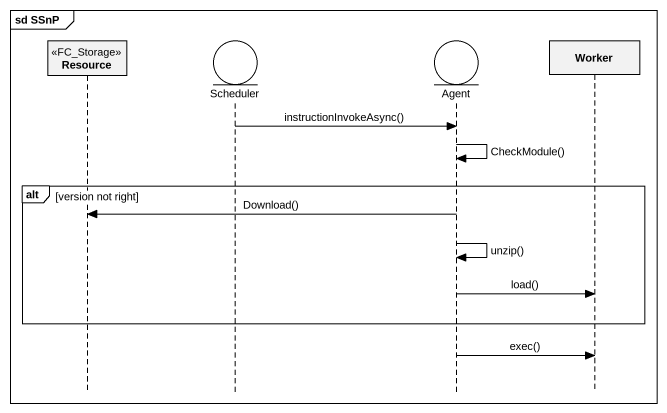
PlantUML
@startuml
mainframe sd SSnP
hide footbox
participant Resource <<FC_Storage>>
entity Scheduler
entity "Agent" as Agent_
participant Worker

Scheduler -> Agent_ : instructionInvokeAsync()
Agent_ -> Agent_ : CheckModule()
alt version not right
  Agent_ -> Resource : Download()
  Agent_ -> Agent_ : unzip()
  Agent_ -> Worker : load()
end
Agent_ -> Worker : exec()
@enduml
